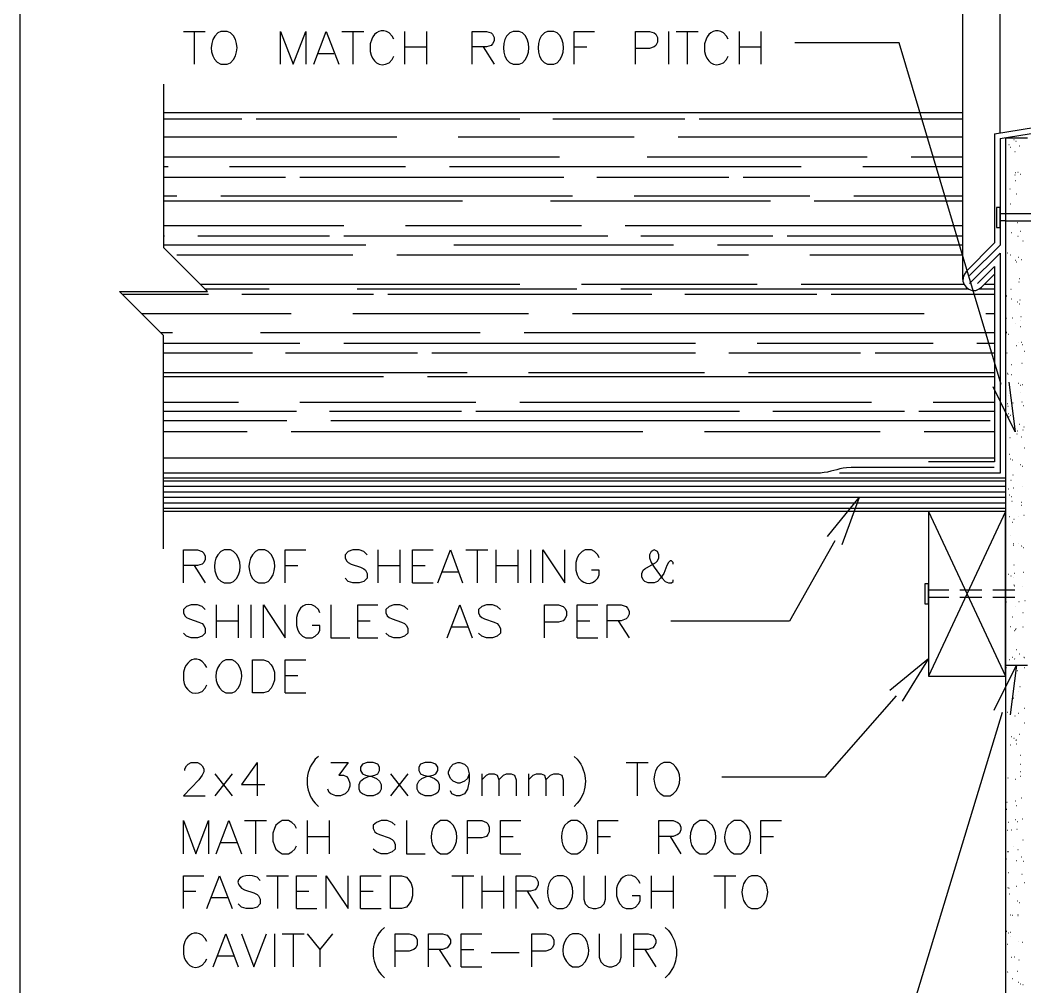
# Model space of a CAD drawing. Header units: millimetres. Extents: x 14 to 201, y 16 to 268.
# Drawn here: x 13.8 to 86.4, y 141.7 to 211.5 of the extents above; entities that cross this region are included whole.
import ezdxf

# ---------------------------------------------------------------- set-up
doc = ezdxf.new("R2010")
doc.units = ezdxf.units.MM
doc.layers.get('0').update_dxf_attribs({"linetype": 'CONTINUOUS'})

msp = doc.modelspace()

# ---------------------------------------------------------------- linework, layer by layer
at = {"color": 0}
for p, q in [((13.8424, 55.4136), (13.8424, 264.541)), ((25.6329, 210.715), (27.2204, 210.715)), ((26.4156, 210.715), (26.4156, 208.343)), ((28.1299, 210.608), (27.897, 210.376)), ((28.3421, 210.715), (28.1299, 210.608)), ((28.8079, 210.715), (28.3421, 210.715)), ((29.0408, 210.608), (28.8079, 210.715)), ((32.6595, 208.343), (32.6595, 210.715)), ((32.6595, 210.715), (33.5704, 208.343)), ((33.5704, 208.343), (34.4799, 210.715)), ((34.4799, 210.715), (34.4799, 208.343)), ((35.0518, 208.343), (35.9406, 210.715)), ((35.9406, 210.715), (36.8515, 208.343)), ((37.0844, 210.715), (38.6719, 210.715)), ((37.8672, 210.715), (37.8672, 208.343)), ((40.7031, 210.376), (40.4922, 210.608)), ((41.614, 210.715), (41.614, 208.343)), ((43.2015, 210.715), (43.2015, 208.343)), ((46.5032, 208.343), (46.5032, 210.715)), ((46.5032, 210.715), (47.5188, 210.715)), ((47.5188, 210.715), (47.8578, 210.608)), ((47.8578, 210.608), (47.964, 210.502)), ((47.964, 210.502), (48.0907, 210.269)), ((49.2125, 210.608), (48.9797, 210.376)), ((49.4453, 210.715), (49.2125, 210.608)), ((49.8905, 210.715), (49.4453, 210.715)), ((50.122, 210.608), (49.8905, 210.715)), ((51.7095, 210.608), (51.478, 210.376)), ((51.9423, 210.715), (51.7095, 210.608)), ((52.3875, 210.715), (51.9423, 210.715)), ((52.6203, 210.608), (52.3875, 210.715)), ((53.8688, 208.343), (53.8688, 210.715)), ((53.8688, 210.715), (55.3297, 210.715)), ((58.2923, 208.343), (58.2923, 210.715)), ((58.2923, 210.715), (59.3094, 210.715)), ((59.3094, 210.715), (59.647, 210.608)), ((59.647, 210.608), (59.7531, 210.502)), ((59.7531, 210.502), (59.8798, 210.269)), ((60.664, 210.715), (60.664, 208.343)), ((61.2345, 210.715), (62.822, 210.715)), ((62.0187, 210.715), (62.0187, 208.343)), ((64.8547, 210.376), (64.6423, 210.608)), ((65.7655, 210.715), (65.7655, 208.343)), ((67.353, 210.715), (67.353, 208.343)), ((39.2423, 210.143), (39.1156, 209.804)), ((39.1156, 209.804), (39.1156, 209.254)), ((40.8298, 210.143), (40.7031, 210.376)), ((47.964, 209.804), (47.8578, 209.699)), ((48.0907, 210.036), (47.964, 209.804)), ((48.0907, 210.269), (48.0907, 210.036)), ((59.8798, 209.93), (59.7531, 209.699)), ((59.8798, 210.269), (59.8798, 209.93)), ((63.3938, 210.143), (63.2672, 209.804)), ((63.2672, 209.804), (63.2672, 209.254)), ((64.9813, 210.143), (64.8547, 210.376)), ((77.3423, 209.889), (69.7865, 209.889)), ((84.6875, 185.208), (77.3423, 209.889)), ((35.3907, 209.127), (36.5125, 209.127)), ((41.614, 209.593), (43.2015, 209.593)), ((47.5188, 209.593), (46.5032, 209.593)), ((47.286, 209.593), (48.0907, 208.343)), ((47.8578, 209.699), (47.5188, 209.593)), ((53.8688, 209.593), (54.7797, 209.593)), ((59.3094, 209.466), (58.2923, 209.466)), ((59.647, 209.593), (59.3094, 209.466)), ((59.7531, 209.699), (59.647, 209.593)), ((65.7655, 209.593), (67.353, 209.593)), ((28.3421, 208.343), (28.8079, 208.343)), ((28.8079, 208.343), (29.0408, 208.449)), ((40.4922, 208.449), (40.7031, 208.682)), ((40.7031, 208.682), (40.8298, 208.915)), ((49.4453, 208.343), (49.8905, 208.343)), ((49.8905, 208.343), (50.122, 208.449)), ((51.9423, 208.343), (52.3875, 208.343)), ((52.3875, 208.343), (52.6203, 208.449)), ((64.6423, 208.449), (64.8547, 208.682)), ((64.8547, 208.682), (64.9813, 208.915)), ((24.1928, 206.904), (24.1928, 195.093)), ((84.2215, 203.306), (104.458, 206.608)), ((81.9146, 204.83), (24.1928, 204.83)), ((84.2215, 203.306), (84.2215, 195.432)), ((85.0057, 203.031), (85.0057, 95.2927)), ((85.0057, 203.031), (86.5932, 203.031)), ((84.2215, 195.432), (82.1475, 193.358)), ((27.3678, 191.918), (24.1928, 195.093)), ((82.1697, 193.336), (82.0416, 193.189)), ((84.2215, 193.738), (82.9952, 192.51)), ((84.2215, 193.189), (83.2693, 192.236)), ((84.2215, 193.738), (84.2215, 179.62)), ((24.1928, 188.743), (21.0178, 191.918)), ((21.0178, 191.918), (27.3678, 191.918)), ((83.1219, 192.108), (83.2693, 192.236)), ((24.1928, 173.334), (24.1928, 188.743)), ((85.2593, 185.378), (85.7042, 181.78)), ((85.7042, 181.78), (84.1167, 185.039)), ((84.2215, 179.896), (24.1928, 179.896)), ((84.2215, 179.62), (79.459, 179.62)), ((85.0057, 178.435), (24.1928, 178.435)), ((72.1568, 174.222), (74.4432, 177.038)), ((74.4432, 177.038), (73.1943, 173.63)), ((85.0057, 176.043), (24.1928, 176.043)), ((85.0057, 176.043), (79.459, 176.043)), ((79.459, 176.043), (79.459, 164.148)), ((85.0057, 164.148), (85.0057, 176.043)), ((72.686, 173.926), (69.4048, 168.126)), ((25.6329, 170.878), (25.6329, 173.27)), ((25.6329, 173.27), (26.6485, 173.27)), ((26.6485, 173.27), (26.9875, 173.144)), ((26.9875, 173.144), (27.1143, 173.038)), ((27.1143, 173.038), (27.2204, 172.805)), ((27.2204, 172.805), (27.2204, 172.572)), ((28.3421, 173.144), (28.1299, 172.911)), ((28.575, 173.27), (28.3421, 173.144)), ((29.0408, 173.27), (28.575, 173.27)), ((29.253, 173.144), (29.0408, 173.27)), ((30.8405, 173.144), (30.6283, 172.911)), ((31.072, 173.27), (30.8405, 173.144)), ((31.5171, 173.27), (31.072, 173.27)), ((31.75, 173.144), (31.5171, 173.27)), ((32.9985, 170.878), (32.9985, 173.27)), ((32.9985, 173.27), (34.4799, 173.27)), ((37.5281, 173.144), (37.3172, 172.911)), ((37.3172, 172.911), (37.3172, 172.698)), ((37.8672, 173.27), (37.5281, 173.144)), ((38.3328, 173.27), (37.8672, 173.27)), ((38.6719, 173.144), (38.3328, 173.27)), ((38.9047, 172.911), (38.6719, 173.144)), ((39.6875, 173.27), (39.6875, 170.878)), ((41.275, 173.27), (41.275, 170.878)), ((42.1845, 170.878), (42.1845, 173.27)), ((42.1845, 173.27), (43.6672, 173.27)), ((44.0048, 170.878), (44.9157, 173.27)), ((44.9157, 173.27), (45.8047, 170.878)), ((46.0375, 173.27), (47.625, 173.27)), ((46.8422, 173.27), (46.8422, 170.878)), ((48.1969, 173.27), (48.1969, 170.878)), ((49.7844, 173.27), (49.7844, 170.878)), ((50.6938, 173.27), (50.6938, 170.878)), ((51.6047, 170.878), (51.6047, 173.27)), ((51.6047, 173.27), (53.1922, 170.878)), ((53.1922, 170.878), (53.1922, 173.27)), ((54.2078, 172.911), (54.0812, 172.698)), ((54.4407, 173.144), (54.2078, 172.911)), ((54.653, 173.27), (54.4407, 173.144)), ((55.1173, 173.27), (54.653, 173.27)), ((55.3297, 173.144), (55.1173, 173.27)), ((55.5625, 172.911), (55.3297, 173.144)), ((55.6687, 172.698), (55.5625, 172.911)), ((59.4155, 173.144), (59.3094, 172.911)), ((59.3094, 172.911), (59.3094, 172.698)), ((59.647, 173.27), (59.4155, 173.144)), ((59.8798, 173.144), (59.647, 173.27)), ((59.986, 172.911), (59.8798, 173.144)), ((59.986, 172.698), (59.986, 172.911)), ((26.6485, 172.128), (25.6329, 172.128)), ((26.4156, 172.128), (27.2204, 170.878)), ((26.9875, 172.233), (26.6485, 172.128)), ((27.1143, 172.359), (26.9875, 172.233)), ((27.2204, 172.572), (27.1143, 172.359)), ((32.9985, 172.128), (33.9094, 172.128)), ((37.3172, 172.698), (37.422, 172.466)), ((37.422, 172.466), (37.5281, 172.359)), ((37.5281, 172.359), (37.761, 172.233)), ((37.761, 172.233), (38.439, 172.022)), ((38.439, 172.022), (38.6719, 171.895)), ((39.6875, 172.128), (41.275, 172.128)), ((42.1845, 172.128), (43.0953, 172.128)), ((48.1969, 172.128), (49.7844, 172.128)), ((54.0812, 172.698), (53.975, 172.359)), ((53.975, 172.359), (53.975, 171.789)), ((58.9703, 171.895), (59.7531, 172.359)), ((59.3094, 172.698), (59.4155, 172.359)), ((59.4155, 172.359), (59.647, 172.022)), ((59.647, 172.022), (60.2188, 171.217)), ((59.7531, 172.359), (59.8798, 172.466)), ((59.8798, 172.466), (59.986, 172.698)), ((60.5578, 172.128), (60.325, 171.556)), ((60.664, 172.359), (60.5578, 172.128)), ((60.7907, 172.466), (60.664, 172.359)), ((60.8969, 172.466), (60.7907, 172.466)), ((61.003, 172.359), (60.8969, 172.466)), ((61.003, 172.233), (61.003, 172.359)), ((38.6719, 171.895), (38.778, 171.789)), ((38.778, 171.789), (38.9047, 171.556)), ((38.9047, 171.556), (38.9047, 171.217)), ((44.3438, 171.683), (45.4656, 171.683)), ((53.975, 171.789), (54.0812, 171.45)), ((55.6687, 171.789), (55.1173, 171.789)), ((55.5625, 171.217), (55.6687, 171.45)), ((55.6687, 171.45), (55.6687, 171.789)), ((58.7375, 171.556), (58.8437, 171.789)), ((58.7375, 171.323), (58.7375, 171.556)), ((58.8437, 171.111), (58.7375, 171.323)), ((58.8437, 171.789), (58.9703, 171.895)), ((60.325, 171.556), (60.0922, 171.217)), ((28.575, 170.878), (29.0408, 170.878)), ((29.0408, 170.878), (29.253, 170.984)), ((31.072, 170.878), (31.5171, 170.878)), ((31.5171, 170.878), (31.75, 170.984)), ((37.5281, 170.984), (37.3172, 171.217)), ((37.8672, 170.878), (37.5281, 170.984)), ((38.3328, 170.878), (37.8672, 170.878)), ((38.6719, 170.984), (38.3328, 170.878)), ((38.9047, 171.217), (38.6719, 170.984)), ((42.1845, 170.878), (43.6672, 170.878)), ((58.9703, 170.984), (58.8437, 171.111)), ((59.2032, 170.878), (58.9703, 170.984)), ((59.647, 170.878), (59.2032, 170.878)), ((59.8798, 170.984), (59.647, 170.878)), ((60.0922, 171.217), (59.8798, 170.984)), ((60.2188, 171.217), (60.4312, 170.984)), ((60.4312, 170.984), (60.664, 170.878)), ((60.664, 170.878), (60.8969, 170.878)), ((60.8969, 170.878), (61.003, 170.984)), ((61.003, 170.984), (61.003, 171.111)), ((79.459, 170.815), (79.1849, 170.815)), ((79.1849, 170.815), (79.1849, 169.376)), ((79.459, 169.376), (79.459, 170.815)), ((80.9198, 170.349), (79.459, 170.349)), ((79.459, 169.842), (80.9198, 169.842)), ((83.312, 170.349), (81.7245, 170.349)), ((81.7245, 169.842), (83.312, 169.842)), ((85.6823, 170.349), (84.0948, 170.349)), ((84.0948, 169.842), (85.6823, 169.842)), ((25.8658, 169.184), (25.6329, 168.953)), ((26.2048, 169.291), (25.8658, 169.184)), ((26.6485, 169.291), (26.2048, 169.291)), ((26.9875, 169.184), (26.6485, 169.291)), ((27.2204, 168.953), (26.9875, 169.184)), ((28.0031, 169.291), (28.0031, 166.92)), ((29.5906, 169.291), (29.5906, 166.92)), ((30.5015, 169.291), (30.5015, 166.92)), ((31.411, 166.92), (31.411, 169.291)), ((31.411, 169.291), (32.9985, 166.92)), ((32.9985, 166.92), (32.9985, 169.291)), ((35.3907, 168.953), (35.1579, 169.184)), ((36.2797, 169.291), (36.2797, 166.92)), ((38.2266, 166.92), (38.2266, 169.291)), ((38.2266, 169.291), (39.6875, 169.291)), ((40.4922, 169.184), (40.2594, 168.953)), ((40.8298, 169.291), (40.4922, 169.184)), ((41.275, 169.291), (40.8298, 169.291)), ((41.614, 169.184), (41.275, 169.291)), ((41.8469, 168.953), (41.614, 169.184)), ((44.6828, 166.92), (45.5923, 169.291)), ((45.5923, 169.291), (46.5032, 166.92)), ((47.1798, 169.184), (46.947, 168.953)), ((47.5188, 169.291), (47.1798, 169.184)), ((47.964, 169.291), (47.5188, 169.291)), ((48.303, 169.184), (47.964, 169.291)), ((48.5345, 168.953), (48.303, 169.184)), ((51.7095, 166.92), (51.7095, 169.291)), ((51.7095, 169.291), (52.7265, 169.291)), ((52.7265, 169.291), (53.0655, 169.184)), ((53.0655, 169.184), (53.1922, 169.058)), ((54.0812, 166.92), (54.0812, 169.291)), ((54.0812, 169.291), (55.5625, 169.291)), ((56.2405, 166.92), (56.2405, 169.291)), ((56.2405, 169.291), (57.2562, 169.291)), ((57.2562, 169.291), (57.6157, 169.184)), ((57.6157, 169.184), (57.7219, 169.058)), ((79.1849, 169.376), (79.459, 169.376)), ((79.459, 169.376), (79.459, 169.376)), ((25.6329, 168.953), (25.6329, 168.72)), ((25.6329, 168.72), (25.739, 168.508)), ((25.739, 168.508), (25.8658, 168.381)), ((25.8658, 168.381), (26.078, 168.275)), ((33.8033, 168.381), (33.8033, 167.809)), ((35.4969, 168.72), (35.3907, 168.953)), ((40.2594, 168.953), (40.2594, 168.72)), ((40.2594, 168.72), (40.3655, 168.508)), ((40.3655, 168.508), (40.4922, 168.381)), ((40.4922, 168.381), (40.7031, 168.275)), ((46.947, 168.953), (46.947, 168.72)), ((46.947, 168.72), (47.0531, 168.508)), ((47.0531, 168.508), (47.1798, 168.381)), ((47.1798, 168.381), (47.3922, 168.275)), ((53.1922, 169.058), (53.297, 168.847)), ((53.297, 168.508), (53.1922, 168.275)), ((53.297, 168.847), (53.297, 168.508)), ((57.7219, 168.381), (57.6157, 168.275)), ((57.7219, 169.058), (57.828, 168.847)), ((57.828, 168.614), (57.7219, 168.381)), ((57.828, 168.847), (57.828, 168.614)), ((26.078, 168.275), (26.7546, 168.042)), ((26.7546, 168.042), (26.9875, 167.936)), ((26.9875, 167.936), (27.1143, 167.809)), ((27.1143, 167.809), (27.2204, 167.597)), ((28.0031, 168.148), (29.5906, 168.148)), ((33.8033, 167.809), (33.9094, 167.47)), ((35.4969, 167.809), (34.925, 167.809)), ((35.4969, 167.47), (35.4969, 167.809)), ((38.2266, 168.148), (39.1156, 168.148)), ((40.7031, 168.275), (41.3812, 168.042)), ((41.3812, 168.042), (41.614, 167.936)), ((41.614, 167.936), (41.7407, 167.809)), ((41.7407, 167.809), (41.8469, 167.597)), ((45.0219, 167.703), (46.1437, 167.703)), ((47.3922, 168.275), (48.0907, 168.042)), ((48.0907, 168.042), (48.303, 167.936)), ((48.303, 167.936), (48.4297, 167.809)), ((48.4297, 167.809), (48.5345, 167.597)), ((52.7265, 168.042), (51.7095, 168.042)), ((53.0655, 168.148), (52.7265, 168.042)), ((53.1922, 168.275), (53.0655, 168.148)), ((54.0812, 168.148), (54.9906, 168.148)), ((57.2562, 168.148), (56.2405, 168.148)), ((57.0438, 168.148), (57.828, 166.92)), ((57.6157, 168.275), (57.2562, 168.148)), ((69.4048, 168.126), (60.8334, 168.126)), ((25.8658, 167.027), (25.6329, 167.259)), ((26.2048, 166.92), (25.8658, 167.027)), ((26.6485, 166.92), (26.2048, 166.92)), ((26.9875, 167.027), (26.6485, 166.92)), ((27.2204, 167.259), (26.9875, 167.027)), ((27.2204, 167.597), (27.2204, 167.259)), ((33.9094, 167.47), (34.0155, 167.259)), ((34.0155, 167.259), (34.247, 167.027)), ((34.247, 167.027), (34.4799, 166.92)), ((34.4799, 166.92), (34.925, 166.92)), ((34.925, 166.92), (35.1579, 167.027)), ((35.1579, 167.027), (35.3907, 167.259)), ((35.3907, 167.259), (35.4969, 167.47)), ((36.2797, 166.92), (37.6548, 166.92)), ((38.2266, 166.92), (39.6875, 166.92)), ((40.4922, 167.027), (40.2594, 167.259)), ((40.8298, 166.92), (40.4922, 167.027)), ((41.275, 166.92), (40.8298, 166.92)), ((41.614, 167.027), (41.275, 166.92)), ((41.8469, 167.259), (41.614, 167.027)), ((41.8469, 167.597), (41.8469, 167.259)), ((47.1798, 167.027), (46.947, 167.259)), ((47.5188, 166.92), (47.1798, 167.027)), ((47.964, 166.92), (47.5188, 166.92)), ((48.303, 167.027), (47.964, 166.92)), ((48.5345, 167.259), (48.303, 167.027)), ((48.5345, 167.597), (48.5345, 167.259)), ((54.0812, 166.92), (55.5625, 166.92)), ((25.739, 164.761), (25.6329, 164.422)), ((27.2204, 164.973), (26.9875, 165.206)), ((27.3265, 164.761), (27.2204, 164.973)), ((28.4689, 165.206), (28.236, 164.973)), ((28.7018, 165.333), (28.4689, 165.206)), ((29.1469, 165.333), (28.7018, 165.333)), ((29.3798, 165.206), (29.1469, 165.333)), ((30.6283, 162.941), (30.6283, 165.333)), ((30.6283, 165.333), (31.411, 165.333)), ((31.411, 165.333), (31.75, 165.206)), ((31.75, 165.206), (31.9829, 164.973)), ((31.9829, 164.973), (32.089, 164.761)), ((32.089, 164.761), (32.2158, 164.422)), ((32.9985, 162.941), (32.9985, 165.333)), ((32.9985, 165.333), (34.4799, 165.333)), ((76.6657, 163.132), (79.459, 165.417)), ((79.459, 165.417), (77.5547, 162.348)), ((84.201, 161.692), (85.809, 164.931)), ((85.0057, 164.931), (86.5932, 164.931)), ((85.809, 164.931), (85.3447, 161.353)), ((25.6329, 164.422), (25.6329, 163.852)), ((32.2158, 164.422), (32.2158, 163.852)), ((32.9985, 164.191), (33.9094, 164.191)), ((79.459, 164.148), (85.0057, 164.148)), ((27.2204, 163.28), (27.3265, 163.513)), ((32.089, 163.513), (31.9829, 163.28)), ((32.2158, 163.852), (32.089, 163.513)), ((26.9875, 163.047), (27.2204, 163.28)), ((28.7018, 162.941), (29.1469, 162.941)), ((29.1469, 162.941), (29.3798, 163.047)), ((31.411, 162.941), (30.6283, 162.941)), ((31.75, 163.047), (31.411, 162.941)), ((31.9829, 163.28), (31.75, 163.047)), ((32.9985, 162.941), (34.4799, 162.941)), ((77.1095, 162.73), (71.9667, 156.846)), ((84.7729, 161.522), (76.0938, 132.927)), ((35.3907, 158.347), (35.1579, 158.137)), ((53.8688, 158.347), (54.0812, 158.137)), ((25.739, 157.459), (25.8658, 157.671)), ((25.8658, 157.671), (25.9719, 157.798)), ((25.9719, 157.798), (26.2048, 157.904)), ((26.2048, 157.904), (26.6485, 157.904)), ((26.6485, 157.904), (26.8814, 157.798)), ((26.8814, 157.798), (26.9875, 157.671)), ((26.9875, 157.671), (27.1143, 157.459)), ((30.9673, 157.904), (29.8235, 156.317)), ((30.9673, 157.904), (30.9673, 155.512)), ((36.2797, 157.904), (37.5281, 157.904)), ((37.5281, 157.904), (36.8515, 156.993)), ((38.5657, 157.798), (38.439, 157.565)), ((38.439, 157.565), (38.439, 157.332)), ((38.9047, 157.904), (38.5657, 157.798)), ((39.3485, 157.904), (38.9047, 157.904)), ((39.6875, 157.798), (39.3485, 157.904)), ((39.7937, 157.565), (39.6875, 157.798)), ((39.7937, 157.332), (39.7937, 157.565)), ((42.7563, 157.798), (42.6297, 157.565)), ((42.6297, 157.565), (42.6297, 157.332)), ((43.0953, 157.904), (42.7563, 157.798)), ((43.5405, 157.904), (43.0953, 157.904)), ((43.8781, 157.798), (43.5405, 157.904)), ((44.0048, 157.565), (43.8781, 157.798)), ((44.0048, 157.332), (44.0048, 157.565)), ((44.789, 157.226), (44.9157, 157.565)), ((44.9157, 157.565), (45.128, 157.798)), ((45.128, 157.798), (45.4656, 157.904)), ((45.4656, 157.904), (45.5923, 157.904)), ((45.5923, 157.904), (45.9313, 157.798)), ((45.9313, 157.798), (46.1437, 157.565)), ((46.1437, 157.565), (46.2703, 157.099)), ((57.6157, 157.904), (59.2032, 157.904)), ((58.3985, 157.904), (58.3985, 155.512)), ((60.0922, 157.798), (59.8798, 157.565)), ((60.325, 157.904), (60.0922, 157.798)), ((60.7907, 157.904), (60.325, 157.904)), ((61.003, 157.798), (60.7907, 157.904)), ((25.739, 157.332), (25.739, 157.459)), ((26.9875, 156.993), (26.7546, 156.654)), ((27.1143, 157.226), (26.9875, 156.993)), ((27.1143, 157.459), (27.1143, 157.226)), ((27.897, 157.099), (29.1469, 155.512)), ((29.1469, 157.099), (27.897, 155.512)), ((36.8515, 156.993), (37.1905, 156.993)), ((37.1905, 156.993), (37.422, 156.887)), ((37.422, 156.887), (37.5281, 156.76)), ((37.5281, 156.76), (37.6548, 156.421)), ((38.439, 157.332), (38.5657, 157.099)), ((38.439, 156.549), (38.6719, 156.76)), ((38.5657, 157.099), (38.778, 156.993)), ((38.6719, 156.76), (39.0095, 156.887)), ((38.778, 156.993), (39.2423, 156.887)), ((39.0095, 156.887), (39.4547, 156.993)), ((39.2423, 156.887), (39.5813, 156.76)), ((39.4547, 156.993), (39.6875, 157.099)), ((39.5813, 156.76), (39.7937, 156.549)), ((39.6875, 157.099), (39.7937, 157.332)), ((40.597, 157.099), (41.8469, 155.512)), ((41.8469, 157.099), (40.597, 155.512)), ((42.6297, 157.332), (42.7563, 157.099)), ((42.6297, 156.549), (42.8625, 156.76)), ((42.7563, 157.099), (42.9687, 156.993)), ((42.8625, 156.76), (43.2015, 156.887)), ((42.9687, 156.993), (43.4344, 156.887)), ((43.2015, 156.887), (43.6672, 156.993)), ((43.4344, 156.887), (43.772, 156.76)), ((43.6672, 156.993), (43.8781, 157.099)), ((43.772, 156.76), (44.0048, 156.549)), ((43.8781, 157.099), (44.0048, 157.332)), ((44.789, 157.099), (44.789, 157.226)), ((44.9157, 156.76), (44.789, 157.099)), ((45.128, 156.549), (44.9157, 156.76)), ((46.1437, 156.76), (45.9313, 156.549)), ((46.2703, 157.099), (46.1437, 156.76)), ((46.2703, 157.099), (46.2703, 156.549)), ((47.1798, 157.099), (47.1798, 155.512)), ((47.1798, 156.654), (47.5188, 156.993)), ((47.5188, 156.993), (47.7312, 157.099)), ((47.7312, 157.099), (48.0907, 157.099)), ((48.0907, 157.099), (48.303, 156.993)), ((48.303, 156.993), (48.4297, 156.654)), ((48.4297, 156.654), (48.7673, 156.993)), ((48.7673, 156.993), (48.9797, 157.099)), ((48.9797, 157.099), (49.3187, 157.099)), ((49.3187, 157.099), (49.5515, 156.993)), ((49.5515, 156.993), (49.6782, 156.654)), ((50.5672, 157.099), (50.5672, 155.512)), ((50.5672, 156.654), (50.9062, 156.993)), ((50.9062, 156.993), (51.139, 157.099)), ((51.139, 157.099), (51.478, 157.099)), ((51.478, 157.099), (51.7095, 156.993)), ((51.7095, 156.993), (51.8156, 156.654)), ((51.8156, 156.654), (52.1547, 156.993)), ((52.1547, 156.993), (52.3875, 157.099)), ((52.3875, 157.099), (52.7265, 157.099)), ((52.7265, 157.099), (52.9594, 156.993)), ((52.9594, 156.993), (53.0655, 156.654)), ((71.9667, 156.846), (64.5156, 156.846)), ((26.7546, 156.654), (25.6329, 155.512)), ((29.8235, 156.317), (31.5171, 156.317)), ((37.6548, 156.21), (37.5281, 155.871)), ((37.6548, 156.421), (37.6548, 156.21)), ((38.3328, 156.317), (38.439, 156.549)), ((38.3328, 155.978), (38.3328, 156.317)), ((39.7937, 156.549), (39.9203, 156.317)), ((39.9203, 156.317), (39.9203, 155.978)), ((42.5235, 156.317), (42.6297, 156.549)), ((42.5235, 155.978), (42.5235, 156.317)), ((44.0048, 156.549), (44.111, 156.317)), ((44.111, 156.317), (44.111, 155.978)), ((45.4656, 156.421), (45.128, 156.549)), ((45.5923, 156.421), (45.4656, 156.421)), ((45.9313, 156.549), (45.5923, 156.421)), ((46.2703, 156.549), (46.1437, 155.978)), ((48.4297, 156.654), (48.4297, 155.512)), ((49.6782, 156.654), (49.6782, 155.512)), ((51.8156, 156.654), (51.8156, 155.512)), ((53.0655, 156.654), (53.0655, 155.512)), ((25.6329, 155.512), (27.2204, 155.512)), ((36.1735, 155.744), (36.0673, 155.978)), ((36.2797, 155.638), (36.1735, 155.744)), ((36.6391, 155.512), (36.2797, 155.638)), ((36.9782, 155.512), (36.6391, 155.512)), ((37.3172, 155.638), (36.9782, 155.512)), ((37.5281, 155.871), (37.3172, 155.638)), ((38.439, 155.744), (38.3328, 155.978)), ((38.5657, 155.638), (38.439, 155.744)), ((38.9047, 155.512), (38.5657, 155.638)), ((39.3485, 155.512), (38.9047, 155.512)), ((39.6875, 155.638), (39.3485, 155.512)), ((39.7937, 155.744), (39.6875, 155.638)), ((39.9203, 155.978), (39.7937, 155.744)), ((42.6297, 155.744), (42.5235, 155.978)), ((42.7563, 155.638), (42.6297, 155.744)), ((43.0953, 155.512), (42.7563, 155.638)), ((43.5405, 155.512), (43.0953, 155.512)), ((43.8781, 155.638), (43.5405, 155.512)), ((44.0048, 155.744), (43.8781, 155.638)), ((44.111, 155.978), (44.0048, 155.744)), ((45.0219, 155.638), (44.9157, 155.871)), ((45.3595, 155.512), (45.0219, 155.638)), ((45.5923, 155.512), (45.3595, 155.512)), ((45.9313, 155.638), (45.5923, 155.512)), ((46.1437, 155.978), (45.9313, 155.638)), ((60.325, 155.512), (60.7907, 155.512)), ((60.7907, 155.512), (61.003, 155.638)), ((35.1579, 154.962), (35.3907, 154.729)), ((54.0812, 154.962), (53.8688, 154.729)), ((25.6329, 151.321), (25.6329, 153.712)), ((25.6329, 153.712), (26.5424, 151.321)), ((26.5424, 151.321), (27.4533, 153.712)), ((27.4533, 153.712), (27.4533, 151.321)), ((28.0031, 151.321), (28.914, 153.712)), ((28.914, 153.712), (29.8235, 151.321)), ((30.0564, 153.712), (31.6439, 153.712)), ((30.8405, 153.712), (30.8405, 151.321)), ((32.2158, 153.142), (32.089, 152.803)), ((32.3219, 153.374), (32.2158, 153.142)), ((32.5548, 153.585), (32.3219, 153.374)), ((32.7656, 153.712), (32.5548, 153.585)), ((33.2314, 153.712), (32.7656, 153.712)), ((33.4643, 153.585), (33.2314, 153.712)), ((33.6765, 153.374), (33.4643, 153.585)), ((33.8033, 153.142), (33.6765, 153.374)), ((34.586, 153.712), (34.586, 151.321)), ((36.1735, 153.712), (36.1735, 151.321)), ((39.5813, 153.585), (39.3485, 153.374)), ((39.3485, 153.374), (39.3485, 153.142)), ((39.3485, 153.142), (39.4547, 152.908)), ((39.9203, 153.712), (39.5813, 153.585)), ((40.3655, 153.712), (39.9203, 153.712)), ((40.7031, 153.585), (40.3655, 153.712)), ((40.936, 153.374), (40.7031, 153.585)), ((41.7407, 153.712), (41.7407, 151.321)), ((44.0048, 153.585), (43.772, 153.374)), ((44.2172, 153.712), (44.0048, 153.585)), ((44.6828, 153.712), (44.2172, 153.712)), ((44.9157, 153.585), (44.6828, 153.712)), ((46.1437, 151.321), (46.1437, 153.712)), ((46.1437, 153.712), (47.1798, 153.712)), ((47.1798, 153.712), (47.5188, 153.585)), ((47.5188, 153.585), (47.625, 153.479)), ((47.625, 153.479), (47.7312, 153.246)), ((47.7312, 153.246), (47.7312, 152.908)), ((48.5345, 151.321), (48.5345, 153.712)), ((48.5345, 153.712), (50.0172, 153.712)), ((53.4031, 153.585), (53.1922, 153.374)), ((53.636, 153.712), (53.4031, 153.585)), ((54.0812, 153.712), (53.636, 153.712)), ((54.314, 153.585), (54.0812, 153.712)), ((55.5625, 151.321), (55.5625, 153.712)), ((55.5625, 153.712), (57.0438, 153.712)), ((59.986, 151.321), (59.986, 153.712)), ((59.986, 153.712), (61.003, 153.712)), ((61.003, 153.712), (61.3406, 153.585)), ((61.3406, 153.585), (61.4673, 153.479)), ((61.4673, 153.479), (61.5735, 153.246)), ((61.5735, 153.246), (61.5735, 153.035)), ((62.7172, 153.585), (62.4844, 153.374)), ((62.9281, 153.712), (62.7172, 153.585)), ((63.3938, 153.712), (62.9281, 153.712)), ((63.6062, 153.585), (63.3938, 153.712)), ((65.1937, 153.585), (64.9813, 153.374)), ((65.4265, 153.712), (65.1937, 153.585)), ((65.8922, 153.712), (65.4265, 153.712)), ((66.1031, 153.585), (65.8922, 153.712)), ((67.353, 151.321), (67.353, 153.712)), ((67.353, 153.712), (68.8344, 153.712)), ((32.089, 152.803), (32.089, 152.231)), ((34.586, 152.569), (36.1735, 152.569)), ((39.4547, 152.908), (39.5813, 152.803)), ((39.5813, 152.803), (39.7937, 152.696)), ((39.7937, 152.696), (40.4922, 152.463)), ((40.4922, 152.463), (40.7031, 152.337)), ((47.1798, 152.463), (46.1437, 152.463)), ((47.5188, 152.569), (47.1798, 152.463)), ((47.625, 152.696), (47.5188, 152.569)), ((47.7312, 152.908), (47.625, 152.696)), ((48.5345, 152.569), (49.4453, 152.569)), ((55.5625, 152.569), (56.472, 152.569)), ((61.003, 152.569), (59.986, 152.569)), ((60.7907, 152.569), (61.5735, 151.321)), ((61.3406, 152.696), (61.003, 152.569)), ((61.4673, 152.803), (61.3406, 152.696)), ((61.5735, 153.035), (61.4673, 152.803)), ((67.353, 152.569), (68.2625, 152.569)), ((28.3421, 152.124), (29.4845, 152.124)), ((32.089, 152.231), (32.2158, 151.892)), ((32.2158, 151.892), (32.3219, 151.658)), ((33.6765, 151.658), (33.8033, 151.892)), ((40.7031, 152.337), (40.8298, 152.231)), ((40.8298, 152.231), (40.936, 151.997)), ((40.936, 151.997), (40.936, 151.658)), ((32.3219, 151.658), (32.5548, 151.448)), ((32.5548, 151.448), (32.7656, 151.321)), ((32.7656, 151.321), (33.2314, 151.321)), ((33.2314, 151.321), (33.4643, 151.448)), ((33.4643, 151.448), (33.6765, 151.658)), ((39.5813, 151.448), (39.3485, 151.658)), ((39.9203, 151.321), (39.5813, 151.448)), ((40.3655, 151.321), (39.9203, 151.321)), ((40.7031, 151.448), (40.3655, 151.321)), ((40.936, 151.658), (40.7031, 151.448)), ((41.7407, 151.321), (43.0953, 151.321)), ((44.2172, 151.321), (44.6828, 151.321)), ((44.6828, 151.321), (44.9157, 151.448)), ((48.5345, 151.321), (50.0172, 151.321)), ((53.636, 151.321), (54.0812, 151.321)), ((54.0812, 151.321), (54.314, 151.448)), ((62.9281, 151.321), (63.3938, 151.321)), ((63.3938, 151.321), (63.6062, 151.448)), ((65.4265, 151.321), (65.8922, 151.321)), ((65.8922, 151.321), (66.1031, 151.448)), ((25.6329, 147.362), (25.6329, 149.733)), ((25.6329, 149.733), (27.1143, 149.733)), ((27.3265, 147.362), (28.236, 149.733)), ((28.236, 149.733), (29.1469, 147.362)), ((30.9673, 149.628), (30.6283, 149.733)), ((31.1781, 149.394), (30.9673, 149.628)), ((31.6439, 149.733), (33.2314, 149.733)), ((32.428, 149.733), (32.428, 147.362)), ((33.8033, 147.362), (33.8033, 149.733)), ((33.8033, 149.733), (35.264, 149.733)), ((35.9406, 147.362), (35.9406, 149.733)), ((35.9406, 149.733), (37.5281, 147.362)), ((37.5281, 147.362), (37.5281, 149.733)), ((38.439, 147.362), (38.439, 149.733)), ((38.439, 149.733), (39.9203, 149.733)), ((40.597, 147.362), (40.597, 149.733)), ((40.597, 149.733), (41.3812, 149.733)), ((41.3812, 149.733), (41.7407, 149.628)), ((41.7407, 149.628), (41.953, 149.394)), ((45.0219, 149.733), (46.6094, 149.733)), ((45.8047, 149.733), (45.8047, 147.362)), ((47.1798, 149.733), (47.1798, 147.362)), ((48.7673, 149.733), (48.7673, 147.362)), ((49.6782, 147.362), (49.6782, 149.733)), ((49.6782, 149.733), (50.6938, 149.733)), ((50.6938, 149.733), (51.0328, 149.628)), ((51.0328, 149.628), (51.139, 149.521)), ((51.139, 149.521), (51.2657, 149.288)), ((52.3875, 149.628), (52.1547, 149.394)), ((52.6203, 149.733), (52.3875, 149.628)), ((53.0655, 149.733), (52.6203, 149.733)), ((53.297, 149.628), (53.0655, 149.733)), ((54.5469, 149.733), (54.5469, 148.04)), ((56.1344, 148.04), (56.1344, 149.733)), ((58.5047, 149.394), (58.2923, 149.628)), ((59.4155, 149.733), (59.4155, 147.362)), ((61.003, 149.733), (61.003, 147.362)), ((63.9452, 149.733), (65.5327, 149.733)), ((64.7485, 149.733), (64.7485, 147.362)), ((66.4422, 149.628), (66.2298, 149.394)), ((66.675, 149.733), (66.4422, 149.628)), ((67.1202, 149.733), (66.675, 149.733)), ((67.353, 149.628), (67.1202, 149.733)), ((29.8235, 148.822), (30.0564, 148.717)), ((41.953, 149.394), (42.0797, 149.162)), ((42.0797, 149.162), (42.1845, 148.822)), ((42.1845, 148.822), (42.1845, 148.273)), ((51.139, 148.822), (51.0328, 148.717)), ((51.2657, 149.056), (51.139, 148.822)), ((51.2657, 149.288), (51.2657, 149.056)), ((56.9172, 148.822), (56.9172, 148.273)), ((58.6313, 149.162), (58.5047, 149.394)), ((25.6329, 148.612), (26.5424, 148.612)), ((27.6655, 148.146), (28.8079, 148.146)), ((30.0564, 148.717), (30.7344, 148.483)), ((30.7344, 148.483), (30.9673, 148.379)), ((30.9673, 148.379), (31.072, 148.273)), ((31.072, 148.273), (31.1781, 148.04)), ((33.8033, 148.612), (34.6921, 148.612)), ((38.439, 148.612), (39.3485, 148.612)), ((42.1845, 148.273), (42.0797, 147.913)), ((47.1798, 148.612), (48.7673, 148.612)), ((50.6938, 148.612), (49.6782, 148.612)), ((50.461, 148.612), (51.2657, 147.362)), ((51.0328, 148.717), (50.6938, 148.612)), ((56.9172, 148.273), (57.0438, 147.913)), ((58.6313, 148.273), (58.0595, 148.273)), ((58.6313, 147.913), (58.6313, 148.273)), ((59.4155, 148.612), (61.003, 148.612)), ((29.8235, 147.468), (29.5906, 147.701)), ((30.1625, 147.362), (29.8235, 147.468)), ((30.6283, 147.362), (30.1625, 147.362)), ((30.9673, 147.468), (30.6283, 147.362)), ((31.1781, 147.701), (30.9673, 147.468)), ((31.1781, 148.04), (31.1781, 147.701)), ((33.8033, 147.362), (35.264, 147.362)), ((38.439, 147.362), (39.9203, 147.362)), ((41.3812, 147.362), (40.597, 147.362)), ((41.7407, 147.468), (41.3812, 147.362)), ((41.953, 147.701), (41.7407, 147.468)), ((42.0797, 147.913), (41.953, 147.701)), ((52.6203, 147.362), (53.0655, 147.362)), ((53.0655, 147.362), (53.297, 147.468)), ((54.5469, 148.04), (54.653, 147.701)), ((54.653, 147.701), (54.8845, 147.468)), ((54.8845, 147.468), (55.2235, 147.362)), ((55.2235, 147.362), (55.4563, 147.362)), ((55.4563, 147.362), (55.7953, 147.468)), ((55.7953, 147.468), (56.0282, 147.701)), ((56.0282, 147.701), (56.1344, 148.04)), ((57.0438, 147.913), (57.15, 147.701)), ((57.15, 147.701), (57.3828, 147.468)), ((57.3828, 147.468), (57.6157, 147.362)), ((57.6157, 147.362), (58.0595, 147.362)), ((58.0595, 147.362), (58.2923, 147.468)), ((58.2923, 147.468), (58.5047, 147.701)), ((58.5047, 147.701), (58.6313, 147.913)), ((66.675, 147.362), (67.1202, 147.362)), ((67.1202, 147.362), (67.353, 147.468)), ((40.1532, 145.987), (39.9203, 145.774)), ((60.4312, 145.987), (60.664, 145.774)), ((27.2204, 145.204), (26.9875, 145.437)), ((27.3265, 144.971), (27.2204, 145.204)), ((27.7923, 143.151), (28.7018, 145.542)), ((28.7018, 145.542), (29.5906, 143.151)), ((29.8235, 145.542), (30.7344, 143.151)), ((30.7344, 143.151), (31.6439, 145.542)), ((32.2158, 145.542), (32.2158, 143.151)), ((32.7656, 145.542), (34.3531, 145.542)), ((33.5704, 145.542), (33.5704, 143.151)), ((34.586, 145.542), (35.4969, 144.399)), ((36.4063, 145.542), (35.4969, 144.399)), ((40.936, 143.151), (40.936, 145.542)), ((40.936, 145.542), (41.953, 145.542)), ((41.953, 145.542), (42.2906, 145.437)), ((42.2906, 145.437), (42.4173, 145.308)), ((42.4173, 145.308), (42.5235, 145.098)), ((43.3282, 143.151), (43.3282, 145.542)), ((43.3282, 145.542), (44.3438, 145.542)), ((44.3438, 145.542), (44.6828, 145.437)), ((44.6828, 145.437), (44.789, 145.308)), ((44.789, 145.308), (44.9157, 145.098)), ((45.6985, 143.151), (45.6985, 145.542)), ((45.6985, 145.542), (47.1798, 145.542)), ((50.8, 143.151), (50.8, 145.542)), ((50.8, 145.542), (51.8156, 145.542)), ((51.8156, 145.542), (52.1547, 145.437)), ((52.1547, 145.437), (52.2813, 145.308)), ((52.2813, 145.308), (52.3875, 145.098)), ((53.5298, 145.437), (53.297, 145.204)), ((53.7422, 145.542), (53.5298, 145.437)), ((54.2078, 145.542), (53.7422, 145.542)), ((54.4407, 145.437), (54.2078, 145.542)), ((55.6687, 145.542), (55.6687, 143.849)), ((57.2562, 143.849), (57.2562, 145.542)), ((58.1656, 143.151), (58.1656, 145.542)), ((58.1656, 145.542), (59.2032, 145.542)), ((59.2032, 145.542), (59.5422, 145.437)), ((59.5422, 145.437), (59.647, 145.308)), ((59.647, 145.308), (59.7531, 145.098)), ((25.739, 144.971), (25.6329, 144.632)), ((25.6329, 144.632), (25.6329, 144.06)), ((42.4173, 144.526), (42.2906, 144.399)), ((42.5235, 144.738), (42.4173, 144.526)), ((42.5235, 145.098), (42.5235, 144.738)), ((44.6828, 144.526), (44.3438, 144.399)), ((44.789, 144.632), (44.6828, 144.526)), ((44.9157, 144.865), (44.789, 144.632)), ((44.9157, 145.098), (44.9157, 144.865)), ((52.2813, 144.526), (52.1547, 144.399)), ((52.3875, 144.738), (52.2813, 144.526)), ((52.3875, 145.098), (52.3875, 144.738)), ((59.5422, 144.526), (59.2032, 144.399)), ((59.647, 144.632), (59.5422, 144.526)), ((59.7531, 144.865), (59.647, 144.632)), ((59.7531, 145.098), (59.7531, 144.865)), ((27.2204, 143.51), (27.3265, 143.721)), ((28.1299, 143.954), (29.253, 143.954)), ((35.4969, 144.399), (35.4969, 143.151)), ((41.953, 144.293), (40.936, 144.293)), ((42.2906, 144.399), (41.953, 144.293)), ((44.3438, 144.399), (43.3282, 144.399)), ((44.111, 144.399), (44.9157, 143.151)), ((45.6985, 144.399), (46.6094, 144.399)), ((47.8578, 144.187), (49.8905, 144.187)), ((51.8156, 144.293), (50.8, 144.293)), ((52.1547, 144.399), (51.8156, 144.293)), ((55.6687, 143.849), (55.7953, 143.51)), ((57.15, 143.51), (57.2562, 143.849)), ((59.2032, 144.399), (58.1656, 144.399)), ((58.9703, 144.399), (59.7531, 143.151)), ((26.9875, 143.278), (27.2204, 143.51)), ((45.6985, 143.151), (47.1798, 143.151)), ((53.7422, 143.151), (54.2078, 143.151)), ((54.2078, 143.151), (54.4407, 143.278)), ((55.7953, 143.51), (56.0282, 143.278)), ((56.0282, 143.278), (56.3672, 143.151)), ((56.3672, 143.151), (56.5781, 143.151)), ((56.5781, 143.151), (56.9172, 143.278)), ((56.9172, 143.278), (57.15, 143.51)), ((39.9203, 142.599), (40.1532, 142.367)), ((60.664, 142.599), (60.4312, 142.367))]:
    msp.add_line(p, q, dxfattribs=at)
at = {"color": 252}
for p, q in [((84.624, 203.369), (84.624, 227.096)), ((81.9146, 224.451), (81.9146, 192.786)), ((84.624, 202.967), (104.458, 206.206)), ((24.1928, 204.385), (29.8456, 204.385)), ((30.8818, 204.385), (49.9318, 204.385)), ((52.324, 204.385), (61.849, 204.385)), ((62.8869, 204.385), (81.9146, 204.385)), ((24.1942, 203.094), (41.0422, 203.094)), ((45.4875, 203.094), (58.1875, 203.094)), ((61.3625, 203.094), (81.9146, 203.094)), ((84.624, 202.967), (84.624, 195.263)), ((85.2593, 202.544), (85.2798, 202.544)), ((85.6188, 202.904), (85.641, 202.904)), ((85.7677, 202.777), (85.7885, 202.777)), ((85.3652, 202.354), (85.386, 202.354)), ((85.6823, 202.035), (85.7042, 202.035)), ((86.0213, 202.438), (86.0418, 202.438)), ((24.1928, 201.655), (52.79, 201.655)), ((59.14, 201.655), (75.015, 201.655)), ((78.19, 201.655), (81.9146, 201.655)), ((24.1942, 200.957), (24.5318, 200.957)), ((28.9774, 200.957), (41.6775, 200.957)), ((44.8525, 200.957), (70.2525, 200.957)), ((74.6965, 200.957), (81.9146, 200.957)), ((85.0057, 200.575), (85.0265, 200.575)), ((85.6823, 200.342), (85.7042, 200.342)), ((85.7458, 200.511), (85.7677, 200.511)), ((85.8943, 200.554), (85.9151, 200.554)), ((86.1053, 200.405), (86.1275, 200.405)), ((24.1928, 200.174), (33.0206, 200.174)), ((34.0568, 200.174), (53.1068, 200.174)), ((55.499, 200.174), (65.024, 200.174)), ((66.0619, 200.174), (81.9146, 200.174)), ((85.7042, 199.94), (85.725, 199.94)), ((85.3225, 199.347), (85.3447, 199.347)), ((85.7885, 198.987), (85.809, 198.987)), ((24.1928, 198.48), (45.8047, 198.48)), ((24.1942, 198.84), (25.1671, 198.84)), ((28.3421, 198.84), (53.7422, 198.84)), ((52.1547, 198.48), (68.0297, 198.48)), ((58.1875, 198.84), (70.8875, 198.84)), ((71.2047, 198.48), (81.9146, 198.48)), ((74.0625, 198.84), (81.9146, 198.84)), ((85.3447, 198.247), (85.3652, 198.247)), ((84.624, 197.992), (84.3499, 197.992)), ((84.3499, 197.992), (84.3499, 196.554)), ((84.624, 196.554), (84.624, 197.992)), ((85.0057, 197.528), (84.624, 197.528)), ((88.1807, 197.528), (85.0057, 197.528)), ((85.641, 197.569), (85.6615, 197.569)), ((24.1942, 196.701), (37.2318, 196.701)), ((41.6775, 196.701), (54.3775, 196.701)), ((57.5525, 196.701), (81.9146, 196.701)), ((85.0057, 197.019), (84.624, 197.019)), ((85.0057, 197.019), (88.1807, 197.019)), ((85.8739, 196.913), (85.8943, 196.913)), ((84.3499, 196.554), (84.624, 196.554)), ((84.624, 196.554), (84.624, 196.554)), ((85.0057, 196.152), (85.0265, 196.152)), ((85.4287, 196.194), (85.4495, 196.194)), ((86.064, 196.278), (86.0848, 196.278)), ((24.1928, 195.941), (24.2783, 195.941)), ((24.1928, 195.305), (38.8193, 195.305)), ((26.6706, 195.941), (36.1957, 195.941)), ((37.2318, 195.941), (56.2818, 195.941)), ((45.1693, 195.305), (61.0443, 195.305)), ((58.674, 195.941), (68.199, 195.941)), ((64.2193, 195.305), (81.9146, 195.305)), ((69.2369, 195.941), (81.9146, 195.941)), ((84.624, 195.263), (82.4234, 193.082)), ((85.8943, 195.918), (85.9151, 195.918)), ((86.275, 195.579), (86.2969, 195.579)), ((25.1671, 194.584), (37.8672, 194.584)), ((41.0422, 194.584), (66.4422, 194.584)), ((70.8875, 194.584), (81.9146, 194.584)), ((84.624, 194.691), (82.4234, 192.51)), ((84.624, 194.691), (84.624, 178.816)), ((85.1323, 194.711), (85.1531, 194.711)), ((85.3447, 194.584), (85.3652, 194.584)), ((85.7458, 194.183), (85.7677, 194.183)), ((85.809, 194.078), (85.8312, 194.078)), ((85.9374, 194.394), (85.9578, 194.394)), ((86.148, 194.247), (86.1702, 194.247)), ((26.8387, 192.447), (49.9318, 192.447)), ((54.3775, 192.447), (67.0775, 192.447)), ((70.2525, 192.447), (82, 192.447)), ((83.4817, 192.447), (84.2215, 192.447)), ((85.9786, 192.617), (86.0005, 192.617)), ((86.0005, 192.87), (86.0213, 192.87)), ((21.2094, 191.728), (27.4533, 191.728)), ((27.157, 192.13), (31.8341, 192.13)), ((29.8456, 191.728), (39.3707, 191.728)), ((38.184, 192.13), (54.059, 192.13)), ((40.4068, 191.728), (59.4568, 191.728)), ((57.234, 192.13), (82.2745, 192.13)), ((61.849, 191.728), (71.374, 191.728)), ((72.4119, 191.728), (84.2215, 191.728)), ((83.1427, 192.13), (84.2215, 192.13)), ((85.0484, 191.897), (85.0692, 191.897)), ((85.0896, 191.601), (85.1119, 191.601)), ((85.4082, 192.088), (85.4287, 192.088)), ((85.4287, 191.389), (85.4495, 191.389)), ((85.8516, 191.177), (85.8739, 191.177)), ((86.0005, 191.029), (86.0213, 191.029)), ((86.0418, 191.326), (86.064, 191.326)), ((22.6053, 190.331), (33.4216, 190.331)), ((37.8672, 190.331), (50.5672, 190.331)), ((53.7422, 190.331), (79.1422, 190.331)), ((83.5875, 190.331), (84.2215, 190.331)), ((85.0265, 190.543), (85.047, 190.543)), ((85.0692, 189.992), (85.0896, 189.992)), ((85.4922, 190.034), (85.5126, 190.034)), ((85.725, 189.611), (85.7458, 189.611)), ((86.0848, 189.802), (86.1053, 189.802)), ((86.1275, 190.118), (86.148, 190.118)), ((23.982, 188.955), (24.8502, 188.955)), ((31.2002, 188.955), (47.075, 188.955)), ((50.25, 188.955), (84.2215, 188.955)), ((85.0692, 189.019), (85.0896, 189.019)), ((85.0896, 188.976), (85.1119, 188.976)), ((85.2385, 188.849), (85.2593, 188.849)), ((86.064, 189.399), (86.0848, 189.399)), ((24.1928, 188.193), (34.0568, 188.193)), ((37.2318, 188.193), (62.6318, 188.193)), ((67.0775, 188.193), (79.7775, 188.193)), ((82.9525, 188.193), (84.2215, 188.193)), ((85.809, 188.023), (85.8312, 188.023)), ((85.9151, 188.214), (85.9374, 188.214)), ((86.148, 188.277), (86.1702, 188.277)), ((86.2115, 188.087), (86.2334, 188.087)), ((24.1928, 187.494), (30.6283, 187.494)), ((33.0206, 187.494), (42.5457, 187.494)), ((43.5818, 187.494), (62.6318, 187.494)), ((65.024, 187.494), (74.549, 187.494)), ((75.5869, 187.494), (84.2215, 187.494)), ((85.1119, 187.494), (85.1323, 187.494)), ((86.3808, 187.621), (86.4016, 187.621)), ((85.4495, 186.647), (85.4714, 186.647)), ((86.1907, 186.753), (86.2115, 186.753)), ((24.1928, 186.077), (46.1215, 186.077)), ((50.5672, 186.077), (63.2672, 186.077)), ((66.4422, 186.077), (84.2215, 186.077)), ((85.1531, 186.034), (85.175, 186.034)), ((85.175, 185.95), (85.1958, 185.95)), ((85.4495, 185.928), (85.4714, 185.928)), ((24.2149, 185.78), (40.09, 185.78)), ((43.265, 185.78), (84.2215, 185.78)), ((85.9578, 185.315), (85.9786, 185.315)), ((86.1067, 185.166), (86.1275, 185.166)), ((86.2334, 185.208), (86.2542, 185.208)), ((85.2166, 184.426), (85.2385, 184.426)), ((86.0848, 184.657), (86.1053, 184.657)), ((24.1928, 183.938), (29.6127, 183.938)), ((34.0568, 183.938), (46.7568, 183.938)), ((49.9318, 183.938), (75.3318, 183.938)), ((79.7775, 183.938), (84.2215, 183.938)), ((85.1323, 183.833), (85.1531, 183.833)), ((85.175, 183.642), (85.1958, 183.642)), ((85.5349, 183.874), (85.5557, 183.874)), ((86.1907, 183.96), (86.2115, 183.96)), ((86.2969, 183.684), (86.3177, 183.684)), ((24.1928, 183.282), (33.8033, 183.282)), ((36.1957, 183.282), (45.7207, 183.282)), ((46.7568, 183.282), (65.8068, 183.282)), ((68.199, 183.282), (77.724, 183.282)), ((78.7619, 183.282), (84.2215, 183.282)), ((85.1958, 183.112), (85.2166, 183.112)), ((85.2593, 182.902), (85.2798, 182.902)), ((85.3447, 182.985), (85.3652, 182.985)), ((85.5126, 183.431), (85.5349, 183.431)), ((24.1928, 182.605), (33.1046, 182.605)), ((36.2797, 182.605), (83.9047, 182.605)), ((86.0213, 182.35), (86.0418, 182.35)), ((86.3381, 182.16), (86.3604, 182.16)), ((24.1928, 181.821), (30.2466, 181.821)), ((33.4216, 181.821), (58.8215, 181.821)), ((63.2672, 181.821), (75.9672, 181.821)), ((79.1422, 181.821), (84.2215, 181.821)), ((85.8312, 181.652), (85.8516, 181.652)), ((85.8516, 181.864), (85.8739, 181.864)), ((86.148, 181.441), (86.1702, 181.441)), ((86.275, 181.927), (86.2969, 181.927)), ((85.3225, 181.378), (85.3447, 181.378)), ((85.2798, 180.17), (85.302, 180.17)), ((86.3808, 180.636), (86.403, 180.636)), ((85.3652, 179.833), (85.386, 179.833)), ((85.5126, 179.768), (85.5349, 179.768)), ((86.064, 179.429), (86.0848, 179.429)), ((86.2115, 179.302), (86.2334, 179.302)), ((71.6499, 178.816), (24.1928, 178.816)), ((71.6276, 178.816), (71.2886, 178.816)), ((84.624, 178.816), (73.025, 178.816)), ((73.871, 179.218), (73.5334, 179.197)), ((84.201, 179.218), (73.871, 179.218)), ((85.5349, 178.689), (85.5557, 178.689)), ((85.0057, 178.223), (24.1928, 178.223)), ((85.0057, 177.843), (24.1928, 177.843)), ((85.4082, 178.308), (85.4287, 178.308)), ((86.2542, 177.821), (86.275, 177.821)), ((85.0057, 177.44), (24.1928, 177.44)), ((85.1958, 177.673), (85.2166, 177.673)), ((85.302, 177.249), (85.3225, 177.249)), ((85.4495, 177.122), (85.4714, 177.122)), ((85.5984, 177.737), (85.6188, 177.737)), ((85.0057, 177.038), (24.1928, 177.038)), ((85.0057, 176.635), (24.1928, 176.635)), ((85.4714, 176.784), (85.4922, 176.784)), ((86.148, 176.487), (86.1702, 176.487)), ((86.1702, 176.699), (86.1907, 176.699)), ((85.0057, 176.255), (24.1928, 176.255)), ((85.0057, 176.043), (79.459, 164.148)), ((79.459, 176.043), (85.0057, 164.148)), ((85.2798, 175.683), (85.302, 175.683)), ((85.9151, 175.704), (85.9374, 175.704)), ((86.3381, 175.767), (86.3604, 175.767)), ((85.5126, 175.26), (85.5349, 175.26)), ((85.6188, 175.471), (85.641, 175.471)), ((85.386, 174.307), (85.4082, 174.307)), ((85.5761, 173.609), (85.5984, 173.609)), ((85.5775, 173.714), (85.5984, 173.714)), ((85.9151, 173.693), (85.9374, 173.693)), ((86.1702, 173.567), (86.1907, 173.567)), ((86.2542, 173.481), (86.275, 173.481)), ((86.3177, 173.44), (86.3381, 173.44)), ((85.6188, 172.192), (85.641, 172.192)), ((85.2385, 171.513), (85.2593, 171.513)), ((85.4082, 171.387), (85.4287, 171.387)), ((85.6615, 171.577), (85.6823, 171.577)), ((86.2969, 171.661), (86.3177, 171.661)), ((85.5557, 171.26), (85.5761, 171.26)), ((85.6188, 170.731), (85.641, 170.731)), ((85.6615, 170.667), (85.6823, 170.667)), ((86.2542, 170.625), (86.275, 170.625)), ((85.0692, 169.503), (85.0896, 169.503)), ((85.725, 169.143), (85.7458, 169.143)), ((85.9786, 169.544), (86.0005, 169.544)), ((86.403, 169.609), (86.4235, 169.609)), ((85.4922, 168.422), (85.5126, 168.422)), ((86.275, 168.741), (86.2969, 168.741)), ((85.3652, 167.724), (85.386, 167.724)), ((86.275, 167.703), (86.2969, 167.703)), ((85.641, 167.45), (85.6615, 167.45)), ((85.7042, 167.513), (85.725, 167.513)), ((85.7677, 167.597), (85.7885, 167.597)), ((85.5126, 165.523), (85.5349, 165.523)), ((85.809, 166.074), (85.8312, 166.074)), ((86.0005, 165.756), (86.0213, 165.756)), ((86.3381, 165.523), (86.3604, 165.523)), ((86.3604, 165.503), (86.3808, 165.503)), ((85.0692, 164.761), (85.0896, 164.761)), ((85.302, 165.354), (85.3225, 165.354)), ((85.6615, 165.396), (85.6823, 165.396)), ((85.725, 165.417), (85.7458, 165.417)), ((86.3604, 164.761), (86.3808, 164.761)), ((85.8739, 164.55), (85.8943, 164.55)), ((86.0418, 163.406), (86.064, 163.406)), ((85.5984, 162.56), (85.6188, 162.56)), ((85.725, 162.771), (85.7458, 162.771)), ((85.9151, 163.026), (85.9374, 163.026)), ((86.3808, 161.84), (86.403, 161.84)), ((85.047, 161.206), (85.0692, 161.206)), ((85.1531, 161.543), (85.175, 161.543)), ((85.6823, 161.29), (85.7042, 161.29)), ((85.9578, 161.48), (85.9786, 161.48)), ((86.3604, 160.781), (86.3808, 160.781)), ((85.4495, 159.786), (85.4714, 159.786)), ((85.6188, 159.659), (85.641, 159.659)), ((86.0213, 159.956), (86.0418, 159.956)), ((85.3652, 159.194), (85.386, 159.194)), ((85.7677, 159.512), (85.7885, 159.512)), ((85.7885, 159.553), (85.809, 159.553)), ((85.7885, 159.257), (85.809, 159.257)), ((86.064, 158.433), (86.0848, 158.433)), ((86.1053, 157.798), (86.1275, 157.798)), ((85.0057, 157.332), (85.0265, 157.332)), ((85.0265, 157.099), (85.047, 157.099)), ((85.175, 156.803), (85.1958, 156.803)), ((86.1053, 157.246), (86.1275, 157.246)), ((86.1053, 156.909), (86.1275, 156.909)), ((85.047, 156.083), (85.0692, 156.083)), ((85.7042, 156.697), (85.725, 156.697)), ((86.1702, 155.363), (86.1907, 155.363)), ((85.1119, 155.046), (85.1323, 155.046)), ((85.7458, 155.13), (85.7677, 155.13)), ((85.809, 154.813), (85.8312, 154.813)), ((85.0896, 154.537), (85.1119, 154.537)), ((85.2385, 153.606), (85.2593, 153.606)), ((85.7458, 153.797), (85.7677, 153.797)), ((85.8725, 153.648), (85.8943, 153.648)), ((86.2115, 153.839), (86.2334, 153.839)), ((85.1531, 153.013), (85.175, 153.013)), ((85.4287, 153.035), (85.4495, 153.035)), ((85.8312, 153.099), (85.8516, 153.099)), ((85.5557, 151.828), (85.5761, 151.828)), ((86.275, 152.316), (86.2969, 152.316)), ((85.1323, 151.468), (85.1531, 151.468)), ((85.1958, 151.491), (85.2166, 151.491)), ((85.8943, 151.617), (85.9151, 151.617)), ((86.148, 151.088), (86.1702, 151.088)), ((85.0692, 150.939), (85.0896, 150.939)), ((85.809, 150.833), (85.8312, 150.833)), ((86.3177, 150.77), (86.3381, 150.77)), ((85.2385, 149.967), (85.2593, 149.967)), ((86.1907, 149.838), (86.2115, 149.838)), ((85.175, 148.886), (85.1958, 148.886)), ((85.2593, 148.843), (85.2798, 148.843)), ((85.809, 148.971), (85.8312, 148.971)), ((86.3604, 149.246), (86.3808, 149.246)), ((85.047, 148.653), (85.0692, 148.653)), ((85.302, 148.42), (85.3225, 148.42)), ((85.8516, 147.913), (85.8725, 147.913)), ((86.0005, 147.785), (86.0213, 147.785)), ((85.3447, 146.896), (85.3652, 146.896)), ((85.4922, 146.875), (85.5126, 146.875)), ((85.8943, 146.939), (85.9151, 146.939)), ((85.8943, 146.855), (85.9151, 146.855)), ((85.0896, 145.732), (85.1105, 145.732)), ((85.2385, 145.605), (85.2593, 145.605)), ((85.3433, 145.647), (85.3652, 145.647)), ((85.386, 145.372), (85.4082, 145.372)), ((85.1323, 144.779), (85.1531, 144.779)), ((85.9151, 144.971), (85.9374, 144.971)), ((86.2115, 144.928), (86.2334, 144.928)), ((85.4495, 143.849), (85.4714, 143.849)), ((85.6396, 143.87), (85.6615, 143.87)), ((85.9786, 143.658), (86.0005, 143.658)), ((85.1531, 142.79), (85.175, 142.79)), ((85.2166, 142.748), (85.2385, 142.748)), ((85.4922, 142.303), (85.5126, 142.303)), ((85.8725, 142.832), (85.8943, 142.832)), ((85.9578, 142.05), (85.9786, 142.05)), ((86.1053, 141.923), (86.1275, 141.923)), ((86.275, 141.88), (86.2969, 141.88))]:
    msp.add_line(p, q, dxfattribs=at)
at = {"color": 0}
for points in [[(29.0408, 208.449), (29.665, 208.989), (29.665, 210.07), (29.0408, 210.608)], [(40.4922, 210.608), (40.0043, 210.921), (39.4035, 210.683), (39.2423, 210.143)], [(50.122, 208.449), (50.7407, 208.905), (50.7407, 210.154), (50.122, 210.608)], [(52.6203, 208.449), (53.2391, 208.905), (53.2391, 210.154), (52.6203, 210.608)], [(64.6423, 210.608), (64.1558, 210.921), (63.5536, 210.683), (63.3938, 210.143)], [(27.897, 210.376), (27.4753, 209.739), (27.5759, 208.66), (28.3421, 208.343)], [(48.9797, 210.376), (48.5828, 209.76), (48.689, 208.559), (49.4453, 208.343)], [(51.478, 210.376), (51.0812, 209.76), (51.1859, 208.559), (51.9423, 208.343)], [(39.1156, 209.254), (39.2864, 208.57), (39.7524, 208.043), (40.4922, 208.449)], [(63.2672, 209.254), (63.4365, 208.57), (63.9039, 208.043), (64.6423, 208.449)], [(82.0416, 193.189), (81.6335, 192.497), (82.4301, 191.7), (83.1219, 192.108)], [(28.1299, 172.911), (27.6669, 172.349), (27.8515, 171.083), (28.575, 170.878)], [(29.253, 170.984), (29.8883, 171.504), (29.9158, 172.617), (29.253, 173.144)], [(30.6283, 172.911), (30.1639, 172.349), (30.3499, 171.083), (31.072, 170.878)], [(31.75, 170.984), (32.3853, 171.502), (32.4142, 172.617), (31.75, 173.144)], [(54.0812, 171.45), (54.35, 170.78), (55.1134, 170.605), (55.5625, 171.217)], [(35.1579, 169.184), (34.4592, 169.575), (33.9232, 169.09), (33.8033, 168.381)], [(26.9875, 165.206), (26.4652, 165.588), (25.9788, 165.258), (25.739, 164.761)], [(28.236, 164.973), (27.7978, 164.348), (27.9218, 163.225), (28.7018, 162.941)], [(29.3798, 163.047), (29.9944, 163.581), (30.0192, 164.669), (29.3798, 165.206)], [(25.6329, 163.852), (25.7666, 163.178), (26.2695, 162.64), (26.9875, 163.047)], [(35.1579, 158.137), (34.3848, 157.231), (34.3697, 155.863), (35.1579, 154.962)], [(54.0812, 158.137), (54.8541, 157.231), (54.8679, 155.863), (54.0812, 154.962)], [(59.8798, 157.565), (59.4293, 156.925), (59.5697, 155.82), (60.325, 155.512)], [(61.003, 155.638), (61.6659, 156.165), (61.6384, 157.278), (61.003, 157.798)], [(43.772, 153.374), (43.3462, 152.714), (43.4453, 151.667), (44.2172, 151.321)], [(44.9157, 151.448), (45.5401, 151.918), (45.5401, 153.115), (44.9157, 153.585)], [(53.1922, 153.374), (52.7484, 152.754), (52.8712, 151.61), (53.636, 151.321)], [(54.314, 151.448), (54.9631, 151.924), (54.9631, 153.108), (54.314, 153.585)], [(62.4844, 153.374), (62.0571, 152.714), (62.1563, 151.667), (62.9281, 151.321)], [(63.6062, 151.448), (64.2553, 151.924), (64.2553, 153.108), (63.6062, 153.585)], [(64.9813, 153.374), (64.5389, 152.754), (64.6617, 151.61), (65.4265, 151.321)], [(66.1031, 151.448), (66.7537, 151.924), (66.7537, 153.108), (66.1031, 153.585)], [(30.6283, 149.733), (30.0164, 149.829), (29.1331, 149.523), (29.8235, 148.822)], [(53.297, 147.468), (53.9238, 147.912), (53.9101, 149.181), (53.297, 149.628)], [(58.2923, 149.628), (57.5564, 150.026), (57.084, 149.508), (56.9172, 148.822)], [(67.353, 147.468), (68.006, 147.982), (67.9923, 149.111), (67.353, 149.628)], [(52.1547, 149.394), (51.7758, 148.784), (51.8252, 147.614), (52.6203, 147.362)], [(66.2298, 149.394), (65.7835, 148.795), (65.9296, 147.593), (66.675, 147.362)], [(26.9875, 145.437), (26.4625, 145.748), (25.9553, 145.515), (25.739, 144.971)], [(39.9203, 145.774), (39.146, 144.87), (39.1322, 143.5), (39.9203, 142.599)], [(53.297, 145.204), (52.8518, 144.482), (52.9925, 143.524), (53.7422, 143.151)], [(54.4407, 143.278), (55.0803, 143.815), (55.0566, 144.902), (54.4407, 145.437)], [(60.664, 145.774), (61.437, 144.87), (61.4507, 143.5), (60.664, 142.599)], [(25.6329, 144.06), (25.739, 143.443), (26.3385, 142.798), (26.9875, 143.278)]]:
    msp.add_open_spline(points, degree=3, dxfattribs=at)
at = {"color": 252}
msp.add_open_spline([(73.5334, 179.197), (72.8292, 179.113), (72.4076, 178.868), (71.6276, 178.816)], degree=3, dxfattribs=at)

doc.saveas('drawing.dxf')
